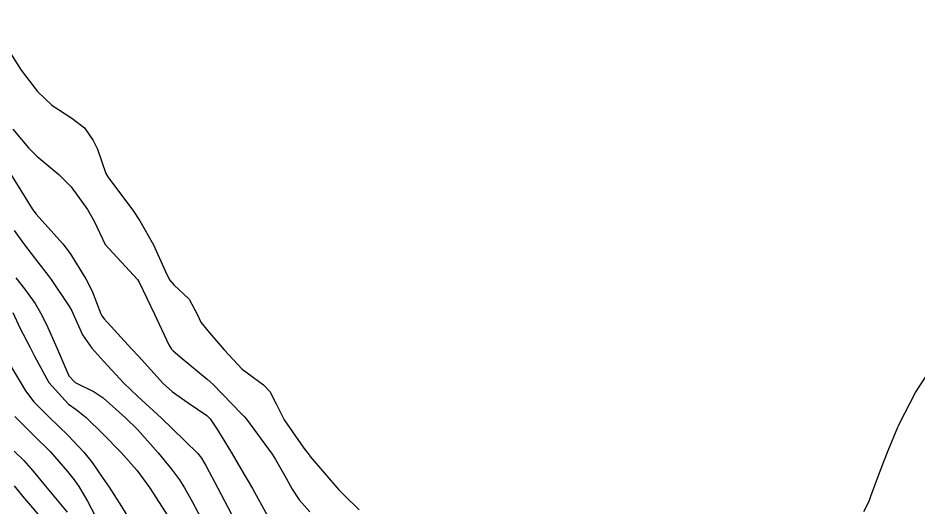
# Model space of a CAD drawing. Header units: metres. Extents: x 298520 to 308411, y 7433745 to 7450750.
# Drawn here: x 301242.9 to 301294.9, y 7443017 to 7443045.3 of the extents above; entities that cross this region are included whole.
import ezdxf

# ---------------------------------------------------------------- set-up
doc = ezdxf.new("R2010")
doc.units = ezdxf.units.M
doc.header["$LTSCALE"] = 10
doc.linetypes.add('DASHED', pattern=[0.75, 0.5, -0.25])
for name, color, linetype in [('Curvas de Nivel 1m', 11, 'Continuous'), ('Curvas de Nivel 5m', 15, 'Continuous'), ('Vias Secundárias', 230, 'DASHED')]:
    doc.layers.add(name, color=color, linetype=linetype)

msp = doc.modelspace()

# ---------------------------------------------------------------- linework, layer by layer
at = {"layer": 'Curvas de Nivel 1m', "flags": 128}
for points, elevation in [([(301242.636, 7443038.908), (301243.136, 7443038.303), (301243.548, 7443037.817), (301244.023, 7443037.341), (301245.299, 7443036.277), (301246.002, 7443035.566), (301246.943, 7443034.256), (301247.323, 7443033.596), (301247.963, 7443032.24), (301249.831, 7443030.221), (301249.931, 7443030.066), (301250.81, 7443028.211), (301251.643, 7443026.455), (301251.795, 7443026.201), (301251.891, 7443026.092), (301252.414, 7443025.663), (301253.867, 7443024.466), (301254.178, 7443024.167), (301255.846, 7443022.466), (301256, 7443022.304), (301256.12, 7443022.146), (301256.973, 7443020.991), (301257.612, 7443020.132), (301257.81, 7443019.823), (301258.429, 7443018.75), (301258.771, 7443018.115), (301259.172, 7443017.495), (301259.78, 7443016.801)], 686), ([(301242.505, 7443036.313), (301243.341, 7443034.952), (301243.754, 7443034.293), (301243.847, 7443034.158), (301243.98, 7443033.989), (301245.523, 7443032.274), (301245.955, 7443031.713), (301246.851, 7443030.256), (301247.212, 7443029.537), (301247.72, 7443028.243), (301247.783, 7443028.113), (301247.91, 7443027.946), (301249.495, 7443026.224), (301249.886, 7443025.787), (301251.326, 7443024.205), (301251.858, 7443023.733), (301252.763, 7443023.097), (301253.845, 7443022.359), (301254.033, 7443022.168), (301254.453, 7443021.544), (301255.3, 7443020.155), (301255.804, 7443019.293), (301256.473, 7443018.143), (301257.337, 7443016.575)], 687), ([(301242.714, 7443033.052), (301243.255, 7443032.301), (301243.95, 7443031.397), (301244.81, 7443030.281), (301245.917, 7443028.649), (301246.049, 7443028.402), (301246.105, 7443028.267), (301246.658, 7443027.016), (301247.194, 7443026.25), (301247.882, 7443025.485), (301249.046, 7443024.228), (301249.855, 7443023.455), (301251.221, 7443022.206), (301251.834, 7443021.62), (301253.312, 7443020.178), (301253.539, 7443019.903), (301253.806, 7443019.437), (301254.468, 7443018.163), (301255.266, 7443016.668)], 688), ([(301242.808, 7443030.307), (301243.318, 7443029.69), (301243.918, 7443028.825), (301244.231, 7443028.287), (301244.576, 7443027.614), (301245.18, 7443026.277), (301245.869, 7443024.666), (301246.242, 7443024.264), (301247.337, 7443023.727), (301247.854, 7443023.382), (301249.149, 7443022.227), (301249.833, 7443021.552), (301251.036, 7443020.208), (301251.804, 7443019.259), (301252.253, 7443018.649), (301252.543, 7443018.189), (301252.996, 7443017.393), (301253.65, 7443016.172)], 689), ([(301241.892, 7443026.232), (301243.056, 7443024.302), (301243.359, 7443023.799), (301243.852, 7443023.155), (301244.714, 7443022.281), (301245.827, 7443021.213), (301246.737, 7443020.256), (301247.209, 7443019.651), (301247.799, 7443018.81), (301248.205, 7443018.236), (301248.902, 7443017.108), (301249.452, 7443016.223)], 691), ([(301242.757, 7443022.306), (301243.827, 7443021.235), (301244.787, 7443020.28), (301245.802, 7443019.141), (301246.178, 7443018.645), (301246.44, 7443018.26), (301246.954, 7443017.422), (301247.573, 7443016.243)], 692), ([(301242.712, 7443020.307), (301243.277, 7443019.767), (301243.802, 7443019.159), (301244.518, 7443018.283), (301245.778, 7443016.786)], 693), ([(301242.71, 7443018.306), (301243.189, 7443017.701), (301243.78, 7443017.025), (301244.403, 7443016.284)], 694)]:
    msp.add_lwpolyline(points, dxfattribs=dict(at, elevation=elevation))
at = {"layer": 'Curvas de Nivel 5m', "flags": 128}
for points, elevation in [([(301242.099, 7443043.929), (301243.118, 7443042.3), (301244.065, 7443041.07), (301244.897, 7443040.282), (301246.046, 7443039.533), (301246.768, 7443038.987), (301247.284, 7443038.251), (301247.52, 7443037.74), (301248.014, 7443036.35), (301248.059, 7443036.24), (301248.158, 7443036.091), (301249.556, 7443034.224), (301249.977, 7443033.615), (301250.766, 7443032.212), (301251.431, 7443030.714), (301251.688, 7443030.202), (301251.93, 7443029.91), (301252.823, 7443029.088), (301253.292, 7443028.179), (301253.492, 7443027.76), (301253.904, 7443027.256), (301254.849, 7443026.16), (301255.876, 7443025.047), (301257.103, 7443024.131), (301257.484, 7443023.751), (301257.852, 7443023.035), (301258.301, 7443022.115), (301259.446, 7443020.476), (301259.745, 7443020.101), (301259.773, 7443020.061), (301259.812, 7443020.004), (301261.461, 7443018.083), (301261.79, 7443017.75), (301262.627, 7443016.913)], 685), ([(301242.633, 7443028.309), (301243.031, 7443027.43), (301243.638, 7443026.294), (301243.885, 7443025.795), (301244.723, 7443024.281), (301245.851, 7443023.029), (301246.287, 7443022.703), (301246.879, 7443022.254), (301247.829, 7443021.314), (301248.887, 7443020.229), (301249.803, 7443019.207), (301250.536, 7443018.213), (301251.773, 7443016.257)], 690), ([(301291.78, 7443016.828), (301292.092, 7443017.413), (301292.191, 7443017.716), (301292.617, 7443018.899), (301292.934, 7443019.709), (301293.187, 7443020.342), (301293.748, 7443021.701), (301293.78, 7443021.765), (301293.845, 7443021.897), (301294.761, 7443023.687), (301295.88, 7443025.409)], 685)]:
    msp.add_lwpolyline(points, dxfattribs=dict(at, elevation=elevation))
at = {"layer": 'Vias Secundárias'}
msp.add_lwpolyline([(301465.55, 7442973.319, 0), (301478.59, 7442967.28, -0.011668)], format="xyb", dxfattribs=at)

doc.saveas('drawing.dxf')
